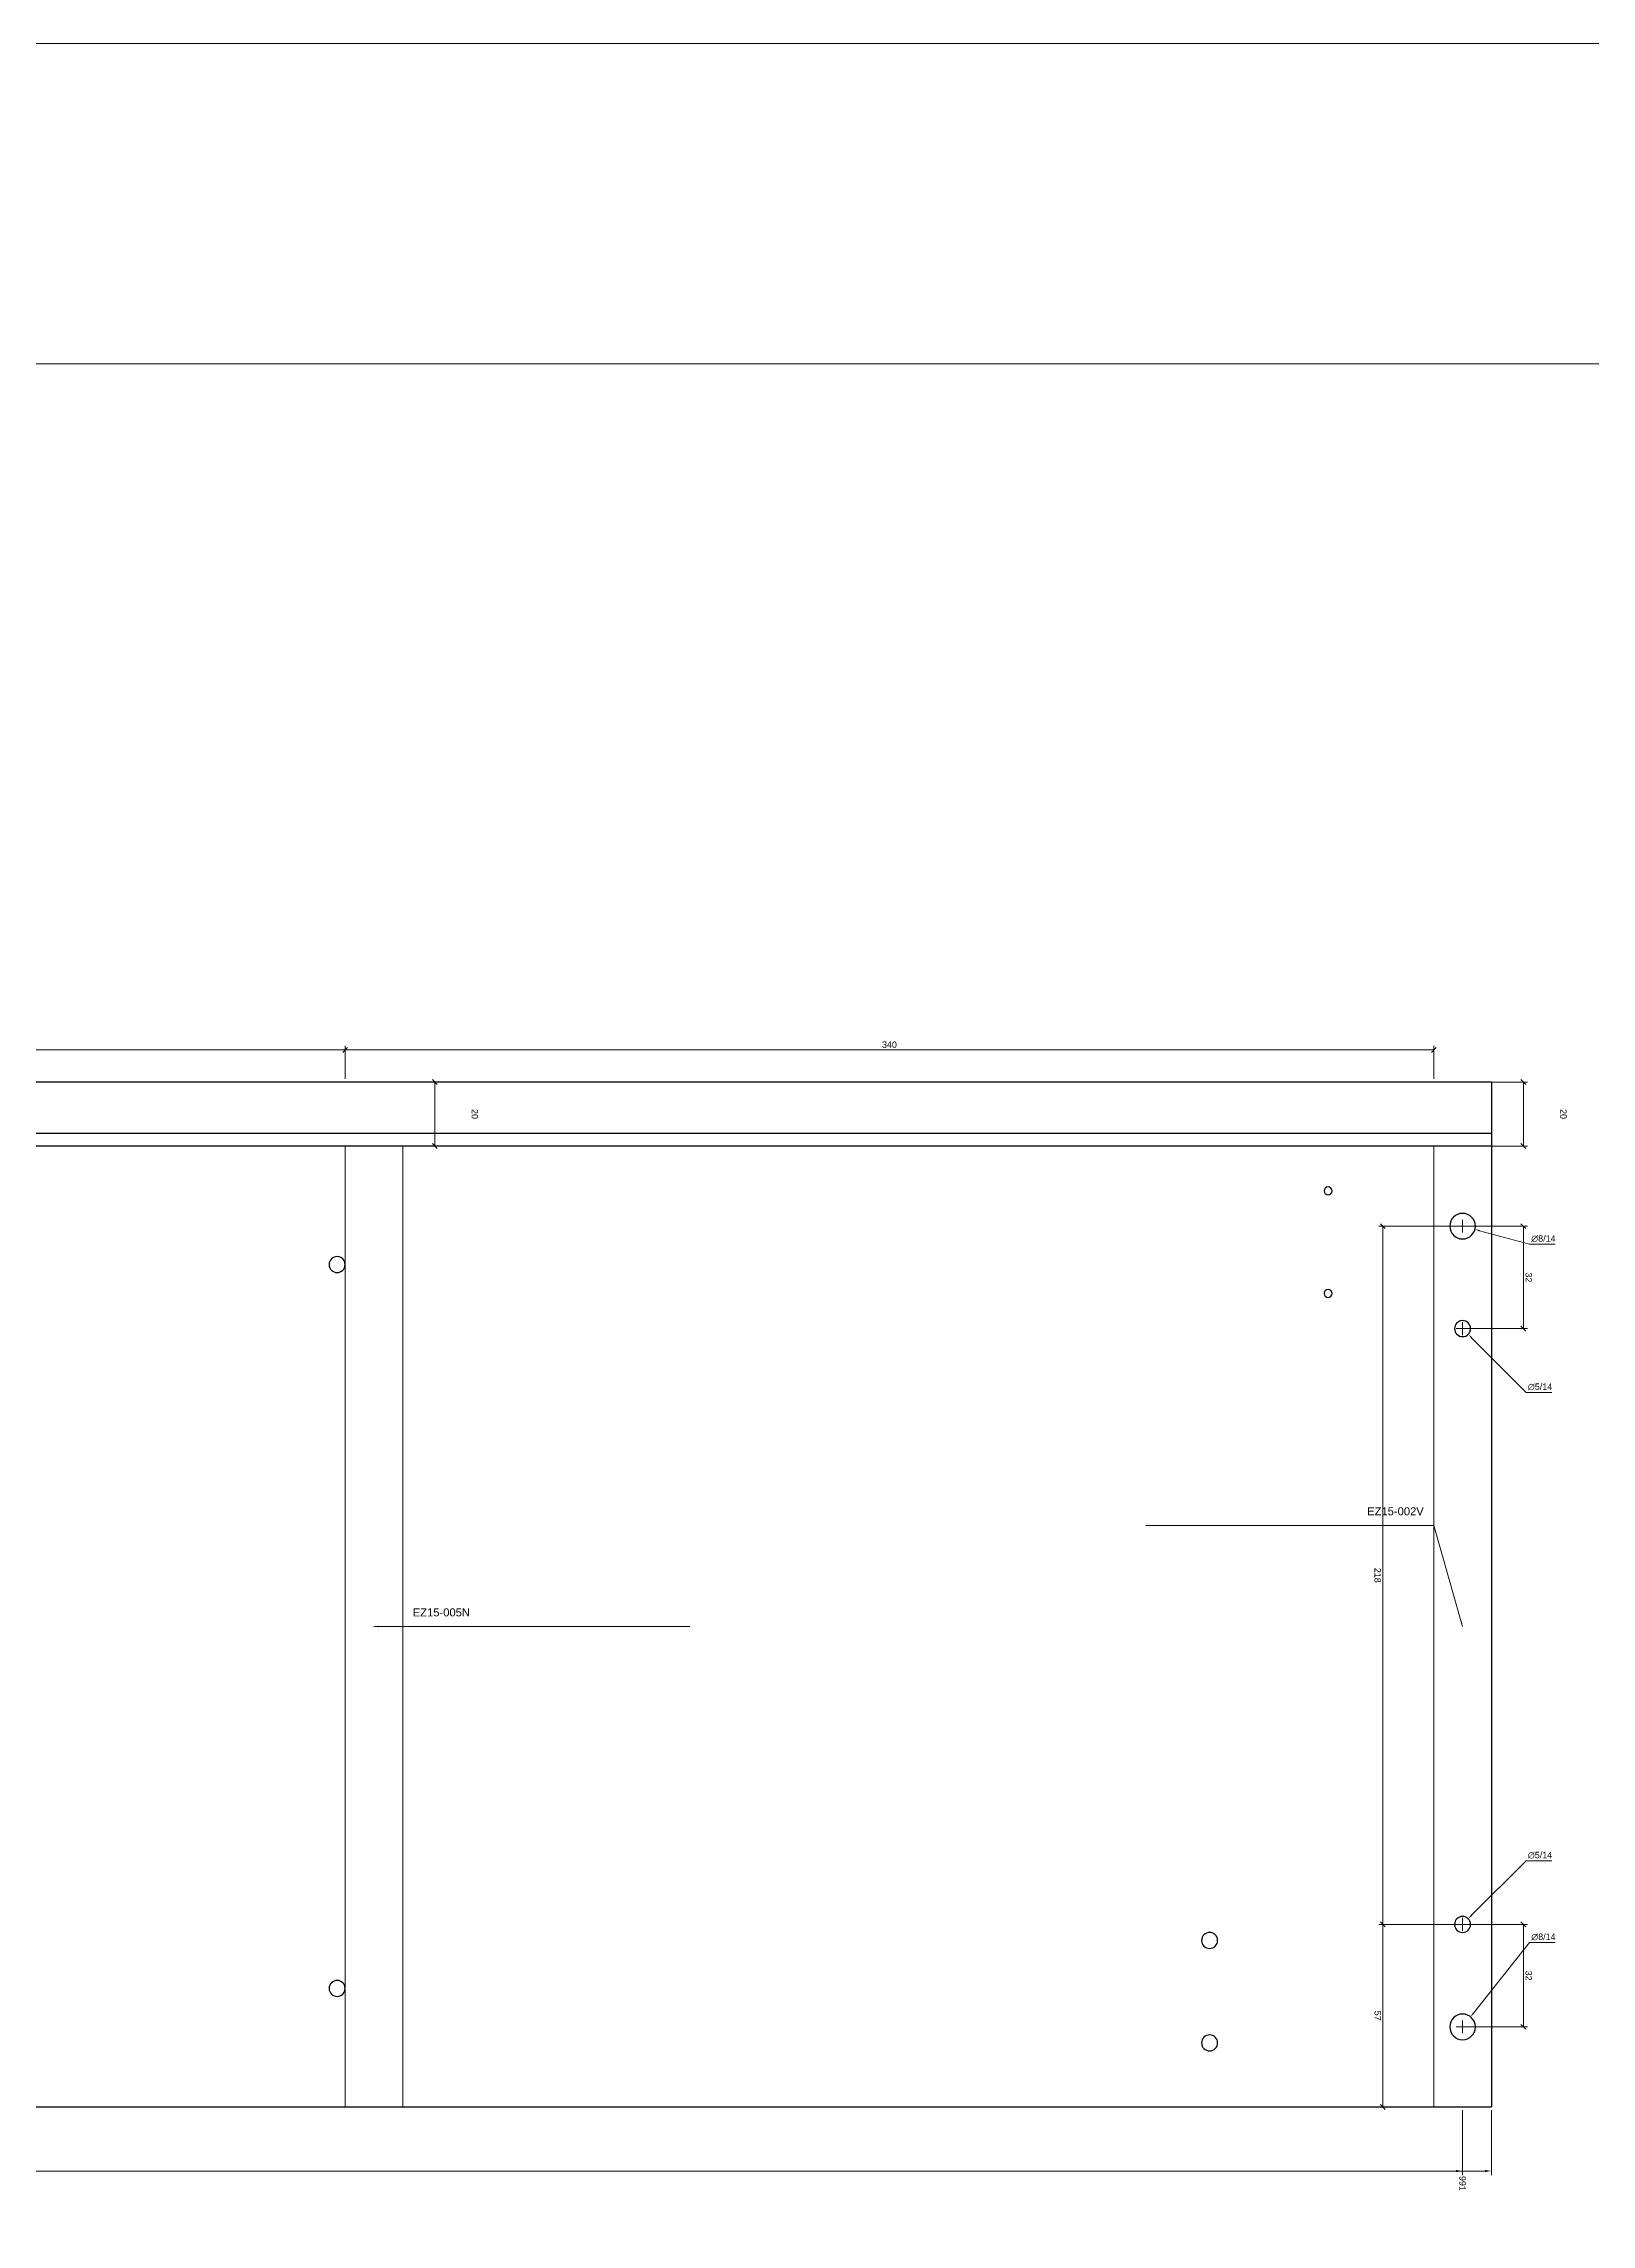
# Paper-space layout 'Right cabinet side2' of a CAD drawing. Header units: millimetres. Extents: x -4 to 1481, y -4 to 1046.
# Drawn here: x 739 to 1222, y 365 to 1046 of the extents above; entities that cross this region are included whole.
import ezdxf

# ---------------------------------------------------------------- set-up
doc = ezdxf.new("R2010")
doc.units = ezdxf.units.MM
doc.layers.get('0').update_dxf_attribs({"true_color": 0xc2c2ced6})
for name, color, linetype, true_color in [('New project_cabinet-001_Right cabinet side_Machining group1_View from above', 1, 'Continuous', 0xc2ff0000), ('New project_cabinet-001_Right cabinet side_Machining group_View from above', 1, 'Continuous', 0xc2ff0000), ('New project_cabinet-001_Right cabinet side_View from above', 1, 'Continuous', 0xc2ff0000)]:
    doc.layers.add(name, color=color, linetype=linetype, true_color=true_color)
doc.layers.add('TitleBlock', color=7, linetype='Continuous')
doc.styles.add('Beschriftung', font='arial.ttf')
doc.styles.add('Blum_Dimension', font='arial.ttf', dxfattribs={"height": 2})
doc.dimstyles.new('Blum_Chain', dxfattribs={"dimtxt": 2, "dimasz": 2, "dimexe": 1.25, "dimexo": 1, "dimtad": 0, "dimjust": 4, "dimtih": 1, "dimtoh": 1, "dimtxsty": 'Blum_Dimension', "dimblk1": 'DOTSMALL', "dimsah": 1, "dimcen": 2, "dimadec": 0, "dimazin": 2, "dimtfac": 1, "dimtix": 1, "dimtmove": 0, "dimatfit": 3, "dimldrblk": 'OBLIQUE', "dimfxl": 1, "dimlwd": 5, "dimlwe": 5, "dimarcsym": 0})
doc.dimstyles.new('Blum_Default', dxfattribs={"dimtxt": 2, "dimasz": 1.5, "dimexe": 1.25, "dimexo": 1, "dimtad": 1, "dimtxsty": 'Blum_Dimension', "dimblk": 'OBLIQUE', "dimcen": 2, "dimadec": 0, "dimazin": 2, "dimtfac": 1, "dimtix": 1, "dimtmove": 0, "dimatfit": 3, "dimfxl": 1, "dimlwd": 5, "dimlwe": 5, "dimarcsym": 0})
doc.dimstyles.new('Blum_Default$4', dxfattribs={"dimtxt": 2, "dimasz": 1.5, "dimexe": 1.25, "dimexo": 1, "dimtad": 1, "dimtih": 1, "dimtoh": 1, "dimtxsty": 'Blum_Dimension', "dimblk1": 'OBLIQUE', "dimsah": 1, "dimcen": 2, "dimadec": 0, "dimazin": 2, "dimtfac": 1, "dimtofl": 0, "dimtmove": 0, "dimatfit": 3, "dimfxl": 1, "dimlwd": 5, "dimlwe": 5, "dimarcsym": 0})

# ---------------------------------------------------------------- blocks, each defined once
blk = doc.blocks.new('TitleBlock_Right cabinet side2')
at = {"layer": 'TitleBlock', "lineweight": 0}
for points in [[(-0.79, -0.79, 0), (-0.79, 209.21, 0), (296.21, 209.21, 0), (296.21, -0.79, 0)], [(9.21, 9.21, 0), (9.21, 189.21, 0), (286.21, 189.21, 0), (286.21, 9.21, 0)]]:
    blk.add_polyline3d(points, close=True, dxfattribs=at)
blk = doc.blocks.new('_DotSmall')
at = {"color": 0, "linetype": 'ByBlock', "const_width": 0.5}
blk.add_lwpolyline([(-0.0625, 0, 1), (0.0625, 0, 1)], format="xyb", close=True, dxfattribs=at)
blk = doc.blocks.new('*D379')
at = {"layer": 'Defpoints', "color": 0, "lineweight": 0}
for p in [(190.71, 401.83), (1181.71, 401.83), (1181.71, 381.83)]:
    blk.add_point(p, dxfattribs=at)
at = {"layer": 'New project_cabinet-001_Right cabinet side_View from above', "color": 0, "lineweight": 5}
for p, q in [((190.71, 400.83), (190.71, 380.58)), ((1181.71, 400.83), (1181.71, 380.58)), ((190.71, 381.83), (1179.71, 381.83))]:
    blk.add_line(p, q, dxfattribs=at)
at = {"layer": 'New project_cabinet-001_Right cabinet side_View from above', "color": 0, "lineweight": 0}
blk.add_solid([(1179.71, 381.49), (1179.71, 382.16), (1181.71, 381.83)], dxfattribs=at)
at = {"layer": 'New project_cabinet-001_Right cabinet side_View from above', "color": 0, "lineweight": 5, "xscale": 2, "yscale": 2, "zscale": 2, "rotation": 180}
blk.add_blockref('_DotSmall', (190.71, 381.83), dxfattribs=at)
at = {"layer": 'New project_cabinet-001_Right cabinet side_View from above', "color": 0, "lineweight": 0, "insert": (1181.71, 377.94), "char_height": 2, "attachment_point": 5, "rotation": 270, "style": 'Blum_Dimension'}
blk.add_mtext('991', dxfattribs=at)
blk = doc.blocks.new('_Oblique')
at = {"color": 0, "linetype": 'ByBlock', "lineweight": -2}
blk.add_line((-0.5, -0.5), (0.5, 0.5), dxfattribs=at)
blk = doc.blocks.new('*D382')
at = {"layer": 'Defpoints', "color": 0, "lineweight": 0}
for p in [(190.71, 401.83), (1190.71, 401.83), (1190.71, 381.83)]:
    blk.add_point(p, dxfattribs=at)
at = {"layer": 'New project_cabinet-001_Right cabinet side_View from above', "color": 0, "lineweight": 5}
for p, q in [((190.71, 400.83), (190.71, 380.58)), ((1190.71, 400.83), (1190.71, 380.58)), ((190.71, 381.83), (1188.71, 381.83))]:
    blk.add_line(p, q, dxfattribs=at)
at = {"layer": 'New project_cabinet-001_Right cabinet side_View from above', "color": 0, "lineweight": 0}
blk.add_solid([(1188.71, 381.49), (1188.71, 382.16), (1190.71, 381.83)], dxfattribs=at)
at = {"layer": 'New project_cabinet-001_Right cabinet side_View from above', "color": 0, "lineweight": 5, "xscale": 2, "yscale": 2, "zscale": 2, "rotation": 180}
blk.add_blockref('_DotSmall', (190.71, 381.83), dxfattribs=at)
at = {"layer": 'New project_cabinet-001_Right cabinet side_View from above', "color": 0, "lineweight": 0, "insert": (1190.71, 331.83), "char_height": 2, "attachment_point": 5, "rotation": 270, "style": 'Blum_Dimension'}
blk.add_mtext('1000', dxfattribs=at)
blk = doc.blocks.new('*D400')
at = {"layer": 'Defpoints', "color": 0, "lineweight": 0}
for p in [(832.71, 721.83), (860.71, 721.83), (832.71, 701.83)]:
    blk.add_point(p, dxfattribs=at)
at = {"layer": 'New project_cabinet-001_Right cabinet side_View from above', "color": 0, "lineweight": 5}
for p, q in [((833.71, 721.83), (861.96, 721.83)), ((860.71, 701.83), (860.71, 721.83)), ((833.71, 701.83), (861.96, 701.83))]:
    blk.add_line(p, q, dxfattribs=at)
at = {"layer": 'New project_cabinet-001_Right cabinet side_View from above', "color": 0, "lineweight": 5, "xscale": 1.5, "yscale": 1.5, "zscale": 1.5}
for p, rotation in [((860.71, 721.83), 90), ((860.71, 701.83), 270)]:
    blk.add_blockref('_Oblique', p, dxfattribs=dict(at, rotation=rotation))
at = {"layer": 'New project_cabinet-001_Right cabinet side_View from above', "color": 0, "lineweight": 0, "insert": (873.21, 711.83), "char_height": 2, "attachment_point": 5, "rotation": 270, "style": 'Blum_Dimension'}
blk.add_mtext('20', dxfattribs=at)
blk = doc.blocks.new('*D403')
at = {"layer": 'Defpoints', "color": 0, "lineweight": 0}
for p in [(1156.84, 458.83), (1181.71, 458.83), (1181.71, 401.83)]:
    blk.add_point(p, dxfattribs=at)
at = {"layer": 'New project_cabinet-001_Right cabinet side_View from above', "color": 0, "lineweight": 5}
for p, q in [((1180.71, 458.83), (1155.59, 458.83)), ((1156.84, 401.83), (1156.84, 458.83)), ((1180.71, 401.83), (1155.59, 401.83))]:
    blk.add_line(p, q, dxfattribs=at)
at = {"layer": 'New project_cabinet-001_Right cabinet side_View from above', "color": 0, "lineweight": 5, "xscale": 1.5, "yscale": 1.5, "zscale": 1.5}
for p, rotation in [((1156.84, 458.83), 90), ((1156.84, 401.83), 270)]:
    blk.add_blockref('_Oblique', p, dxfattribs=dict(at, rotation=rotation))
at = {"layer": 'New project_cabinet-001_Right cabinet side_View from above', "color": 0, "lineweight": 0, "insert": (1155.2, 430.33), "char_height": 2, "attachment_point": 5, "rotation": 270, "style": 'Blum_Dimension'}
blk.add_mtext('57', dxfattribs=at)
blk = doc.blocks.new('*D406')
at = {"layer": 'Defpoints', "color": 0, "lineweight": 0}
for p in [(1156.84, 676.83), (1181.71, 676.83), (1181.71, 458.83)]:
    blk.add_point(p, dxfattribs=at)
at = {"layer": 'New project_cabinet-001_Right cabinet side_View from above', "color": 0, "lineweight": 5}
for p, q in [((1180.71, 676.83), (1155.59, 676.83)), ((1156.84, 458.83), (1156.84, 676.83)), ((1180.71, 458.83), (1155.59, 458.83))]:
    blk.add_line(p, q, dxfattribs=at)
at = {"layer": 'New project_cabinet-001_Right cabinet side_View from above', "color": 0, "lineweight": 5, "xscale": 1.5, "yscale": 1.5, "zscale": 1.5}
for p, rotation in [((1156.84, 676.83), 90), ((1156.84, 458.83), 270)]:
    blk.add_blockref('_Oblique', p, dxfattribs=dict(at, rotation=rotation))
at = {"layer": 'New project_cabinet-001_Right cabinet side_View from above', "color": 0, "lineweight": 0, "insert": (1155.19, 567.83), "char_height": 2, "attachment_point": 5, "rotation": 270, "style": 'Blum_Dimension'}
blk.add_mtext('218', dxfattribs=at)
blk = doc.blocks.new('*D409')
at = {"layer": 'Defpoints', "color": 0, "lineweight": 0}
for p in [(1181.71, 458.83), (1200.71, 458.83), (1181.71, 426.83)]:
    blk.add_point(p, dxfattribs=at)
at = {"layer": 'New project_cabinet-001_Right cabinet side_View from above', "color": 0, "lineweight": 5}
for p, q in [((1182.71, 458.83), (1201.96, 458.83)), ((1200.71, 426.83), (1200.71, 458.83)), ((1182.71, 426.83), (1201.96, 426.83))]:
    blk.add_line(p, q, dxfattribs=at)
at = {"layer": 'New project_cabinet-001_Right cabinet side_View from above', "color": 0, "lineweight": 5, "xscale": 1.5, "yscale": 1.5, "zscale": 1.5}
for p, rotation in [((1200.71, 458.83), 90), ((1200.71, 426.83), 270)]:
    blk.add_blockref('_Oblique', p, dxfattribs=dict(at, rotation=rotation))
at = {"layer": 'New project_cabinet-001_Right cabinet side_View from above', "color": 0, "lineweight": 0, "insert": (1202.36, 442.83), "char_height": 2, "attachment_point": 5, "rotation": 270, "style": 'Blum_Dimension'}
blk.add_mtext('32', dxfattribs=at)
blk = doc.blocks.new('*D412')
at = {"layer": 'Defpoints', "color": 0, "lineweight": 0}
for p in [(1181.71, 676.83), (1200.71, 676.83), (1181.71, 644.83)]:
    blk.add_point(p, dxfattribs=at)
at = {"layer": 'New project_cabinet-001_Right cabinet side_View from above', "color": 0, "lineweight": 5}
for p, q in [((1182.71, 676.83), (1201.96, 676.83)), ((1200.71, 644.83), (1200.71, 676.83)), ((1182.71, 644.83), (1201.96, 644.83))]:
    blk.add_line(p, q, dxfattribs=at)
at = {"layer": 'New project_cabinet-001_Right cabinet side_View from above', "color": 0, "lineweight": 5, "xscale": 1.5, "yscale": 1.5, "zscale": 1.5}
for p, rotation in [((1200.71, 676.83), 90), ((1200.71, 644.83), 270)]:
    blk.add_blockref('_Oblique', p, dxfattribs=dict(at, rotation=rotation))
at = {"layer": 'New project_cabinet-001_Right cabinet side_View from above', "color": 0, "lineweight": 0, "insert": (1202.36, 660.83), "char_height": 2, "attachment_point": 5, "rotation": 270, "style": 'Blum_Dimension'}
blk.add_mtext('32', dxfattribs=at)
blk = doc.blocks.new('*D415')
at = {"layer": 'Defpoints', "color": 0, "lineweight": 0}
for p in [(1172.71, 721.83), (1200.71, 721.83), (1172.71, 701.83)]:
    blk.add_point(p, dxfattribs=at)
at = {"layer": 'New project_cabinet-001_Right cabinet side_View from above', "color": 0, "lineweight": 5}
for p, q in [((1173.71, 721.83), (1201.96, 721.83)), ((1200.71, 701.83), (1200.71, 721.83)), ((1173.71, 701.83), (1201.96, 701.83))]:
    blk.add_line(p, q, dxfattribs=at)
at = {"layer": 'New project_cabinet-001_Right cabinet side_View from above', "color": 0, "lineweight": 5, "xscale": 1.5, "yscale": 1.5, "zscale": 1.5}
for p, rotation in [((1200.71, 721.83), 90), ((1200.71, 701.83), 270)]:
    blk.add_blockref('_Oblique', p, dxfattribs=dict(at, rotation=rotation))
at = {"layer": 'New project_cabinet-001_Right cabinet side_View from above', "color": 0, "lineweight": 0, "insert": (1213.21, 711.83), "char_height": 2, "attachment_point": 5, "rotation": 270, "style": 'Blum_Dimension'}
blk.add_mtext('20', dxfattribs=at)
blk = doc.blocks.new('*D421')
at = {"layer": 'Defpoints', "color": 0, "lineweight": 0}
for p in [(832.71, 731.83), (519.71, 721.83), (832.71, 721.83)]:
    blk.add_point(p, dxfattribs=at)
at = {"layer": 'New project_cabinet-001_Right cabinet side_View from above', "color": 0, "lineweight": 5}
for p, q in [((519.71, 722.83), (519.71, 733.08)), ((519.71, 731.83), (832.71, 731.83)), ((832.71, 722.83), (832.71, 733.08))]:
    blk.add_line(p, q, dxfattribs=at)
at = {"layer": 'New project_cabinet-001_Right cabinet side_View from above', "color": 0, "lineweight": 5, "xscale": 1.5, "yscale": 1.5, "zscale": 1.5, "rotation": 180}
blk.add_blockref('_Oblique', (519.71, 731.83), dxfattribs=at)
at = {"layer": 'New project_cabinet-001_Right cabinet side_View from above', "color": 0, "lineweight": 5, "xscale": 1.5, "yscale": 1.5, "zscale": 1.5}
blk.add_blockref('_Oblique', (832.71, 731.83), dxfattribs=at)
at = {"layer": 'New project_cabinet-001_Right cabinet side_View from above', "color": 0, "lineweight": 0, "insert": (676.21, 733.47), "char_height": 2, "attachment_point": 5, "style": 'Blum_Dimension'}
blk.add_mtext('313', dxfattribs=at)
blk = doc.blocks.new('*D424')
at = {"layer": 'Defpoints', "color": 0, "lineweight": 0}
for p in [(1172.71, 731.83), (832.71, 721.83), (1172.71, 721.83)]:
    blk.add_point(p, dxfattribs=at)
at = {"layer": 'New project_cabinet-001_Right cabinet side_View from above', "color": 0, "lineweight": 5}
for p, q in [((832.71, 722.83), (832.71, 733.08)), ((832.71, 731.83), (1172.71, 731.83)), ((1172.71, 722.83), (1172.71, 733.08))]:
    blk.add_line(p, q, dxfattribs=at)
at = {"layer": 'New project_cabinet-001_Right cabinet side_View from above', "color": 0, "lineweight": 5, "xscale": 1.5, "yscale": 1.5, "zscale": 1.5, "rotation": 180}
blk.add_blockref('_Oblique', (832.71, 731.83), dxfattribs=at)
at = {"layer": 'New project_cabinet-001_Right cabinet side_View from above', "color": 0, "lineweight": 5, "xscale": 1.5, "yscale": 1.5, "zscale": 1.5}
blk.add_blockref('_Oblique', (1172.71, 731.83), dxfattribs=at)
at = {"layer": 'New project_cabinet-001_Right cabinet side_View from above', "color": 0, "lineweight": 0, "insert": (1002.71, 733.47), "char_height": 2, "attachment_point": 5, "style": 'Blum_Dimension'}
blk.add_mtext('340', dxfattribs=at)
blk = doc.blocks.new('*D427')
at = {"layer": 'Defpoints', "color": 0, "lineweight": 0}
for p in [(1184.2, 429.96), (1179.23, 423.7)]:
    blk.add_point(p, dxfattribs=at)
at = {"layer": 'New project_cabinet-001_Right cabinet side_Machining group_View from above', "color": 0, "lineweight": 5}
for p, q in [((1202.66, 453.2), (1185.13, 431.13)), ((1210.65, 453.2), (1202.66, 453.2)), ((1179.71, 426.83), (1183.71, 426.83)), ((1181.71, 424.83), (1181.71, 428.83))]:
    blk.add_line(p, q, dxfattribs=at)
at = {"layer": 'New project_cabinet-001_Right cabinet side_Machining group_View from above', "color": 0, "lineweight": 0}
blk.add_solid([(1184.94, 431.29), (1185.33, 430.98), (1184.2, 429.96)], dxfattribs=at)
at = {"layer": 'New project_cabinet-001_Right cabinet side_Machining group_View from above', "color": 0, "lineweight": 0, "insert": (1206.97, 454.9), "char_height": 2, "attachment_point": 5, "style": 'Blum_Dimension'}
blk.add_mtext('∅8/14', dxfattribs=at)
blk = doc.blocks.new('*D430')
at = {"layer": 'Defpoints', "color": 0, "lineweight": 0}
for p in [(1179.95, 457.06), (1183.48, 460.6)]:
    blk.add_point(p, dxfattribs=at)
at = {"layer": 'New project_cabinet-001_Right cabinet side_Machining group_View from above', "color": 0, "lineweight": 5}
for p, q in [((1201.6, 478.72), (1184.54, 461.66)), ((1209.59, 478.72), (1201.6, 478.72)), ((1179.71, 458.83), (1183.71, 458.83)), ((1181.71, 456.83), (1181.71, 460.83))]:
    blk.add_line(p, q, dxfattribs=at)
at = {"layer": 'New project_cabinet-001_Right cabinet side_Machining group_View from above', "color": 0, "lineweight": 0}
blk.add_solid([(1184.37, 461.83), (1184.72, 461.48), (1183.48, 460.6)], dxfattribs=at)
at = {"layer": 'New project_cabinet-001_Right cabinet side_Machining group_View from above', "color": 0, "lineweight": 0, "insert": (1205.91, 480.42), "char_height": 2, "attachment_point": 5, "style": 'Blum_Dimension'}
blk.add_mtext('∅5/14', dxfattribs=at)
blk = doc.blocks.new('*D433')
at = {"layer": 'Defpoints', "color": 0, "lineweight": 0}
for p in [(1177.85, 677.86), (1185.58, 675.79)]:
    blk.add_point(p, dxfattribs=at)
at = {"layer": 'New project_cabinet-001_Right cabinet side_Machining group1_View from above', "color": 0, "lineweight": 5}
for p, q in [((1179.71, 676.83), (1183.71, 676.83)), ((1181.71, 674.83), (1181.71, 678.83)), ((1202.66, 671.2), (1187.03, 675.4)), ((1210.65, 671.2), (1202.66, 671.2))]:
    blk.add_line(p, q, dxfattribs=at)
at = {"layer": 'New project_cabinet-001_Right cabinet side_Machining group1_View from above', "color": 0, "lineweight": 0}
blk.add_solid([(1187.09, 675.64), (1186.96, 675.16), (1185.58, 675.79)], dxfattribs=at)
at = {"layer": 'New project_cabinet-001_Right cabinet side_Machining group1_View from above', "color": 0, "lineweight": 0, "insert": (1206.97, 672.9), "char_height": 2, "attachment_point": 5, "style": 'Blum_Dimension'}
blk.add_mtext('∅8/14', dxfattribs=at)
blk = doc.blocks.new('*D436')
at = {"layer": 'Defpoints', "color": 0, "lineweight": 0}
for p in [(1179.95, 646.6), (1183.48, 643.06)]:
    blk.add_point(p, dxfattribs=at)
at = {"layer": 'New project_cabinet-001_Right cabinet side_Machining group1_View from above', "color": 0, "lineweight": 5}
for p, q in [((1181.71, 642.83), (1181.71, 646.83)), ((1179.71, 644.83), (1183.71, 644.83)), ((1201.6, 624.94), (1184.54, 642)), ((1209.59, 624.94), (1201.6, 624.94))]:
    blk.add_line(p, q, dxfattribs=at)
at = {"layer": 'New project_cabinet-001_Right cabinet side_Machining group1_View from above', "color": 0, "lineweight": 0}
blk.add_solid([(1184.72, 642.18), (1184.37, 641.82), (1183.48, 643.06)], dxfattribs=at)
at = {"layer": 'New project_cabinet-001_Right cabinet side_Machining group1_View from above', "color": 0, "lineweight": 0, "insert": (1205.91, 626.64), "char_height": 2, "attachment_point": 5, "style": 'Blum_Dimension'}
blk.add_mtext('∅5/14', dxfattribs=at)

psp = doc.layouts.new('Right cabinet side2')

# ---------------------------------------------------------------- linework, layer by layer
at = {"linetype": 'Continuous', "lineweight": 30}
for p, q in [((1190.714, 721.828), (190.714, 721.828)), ((1190.714, 721.828), (1190.714, 705.828)), ((190.714, 705.828), (1190.714, 705.828)), ((1190.714, 701.828), (190.714, 701.828)), ((1190.714, 705.828), (1190.714, 701.828)), ((1190.714, 701.828), (1190.714, 401.828)), ((190.714, 401.828), (1190.714, 401.828))]:
    psp.add_line(p, q, dxfattribs=at)
at = {"linetype": 'Continuous', "lineweight": 5}
for p, q in [((832.714, 701.828), (832.714, 401.828)), ((850.714, 701.828), (832.714, 701.828)), ((850.714, 401.828), (850.714, 701.828)), ((1172.714, 401.828), (1172.714, 701.828)), ((1172.714, 701.828), (1190.714, 701.828)), ((1190.714, 701.828), (1190.714, 401.828)), ((850.714, 401.828), (832.714, 401.828)), ((1172.714, 401.828), (1190.714, 401.828))]:
    psp.add_line(p, q, dxfattribs=at)
at = {"linetype": 'Continuous', "lineweight": 30, "extrusion": (0, 0, -1)}
for centre, radius in [((-1139.714, 687.828), 1.25), ((-1181.714, 676.828), 4), ((-830.214, 664.828), 2.5), ((-1139.714, 655.828), 1.25), ((-1181.714, 644.828), 2.5), ((-1102.714, 453.828), 2.5), ((-1181.714, 458.828), 2.5), ((-830.214, 438.828), 2.5), ((-1181.714, 426.828), 4), ((-1102.714, 421.828), 2.5)]:
    psp.add_circle(centre, radius, dxfattribs=at)

# ---------------------------------------------------------------- block references
at = {"lineweight": 0, "xscale": 5, "yscale": 5, "zscale": 5}
psp.add_blockref('TitleBlock_Right cabinet side2', (0, 0), dxfattribs=at)

# ---------------------------------------------------------------- texts
at = {"lineweight": 0, "char_height": 2.5, "style": 'Beschriftung'}
for s, insert, attachment_point in [('EZ15-002V', (1169.589, 586.515), 9), ('EZ15-005N', (853.839, 554.953), 7)]:
    psp.add_mtext(s, dxfattribs=dict(at, insert=insert, attachment_point=attachment_point))

# ---------------------------------------------------------------- dimensions: what is measured, and where the dimension line sits
at = {"layer": 'New project_cabinet-001_Right cabinet side_Machining group1_View from above', "lineweight": 0}
for p1, p2, picture, middle in [((1177.851, 677.865), (1185.577, 675.79), '*D433', (1206.968, 671.203)), ((1179.946, 646.595), (1183.482, 643.06), '*D436', (1205.908, 624.94))]:
    dim = psp.add_diameter_dim_2p(p1=p1, p2=p2, dimstyle='Blum_Default$4', override={"dimscale": 0, "dimpost": '/14'}, dxfattribs=at)
    dim.commit()
    dim.dimension.update_dxf_attribs({"geometry": picture, "text_midpoint": middle, "dimtype": 163})
at = {"layer": 'New project_cabinet-001_Right cabinet side_Machining group_View from above', "lineweight": 0}
for p1, p2, picture, middle in [((1179.946, 457.06), (1183.482, 460.595), '*D430', (1205.908, 478.715)), ((1179.226, 423.695), (1184.202, 429.96), '*D427', (1206.968, 453.203))]:
    dim = psp.add_diameter_dim_2p(p1=p1, p2=p2, dimstyle='Blum_Default$4', override={"dimscale": 0, "dimpost": '/14'}, dxfattribs=at)
    dim.commit()
    dim.dimension.update_dxf_attribs({"geometry": picture, "text_midpoint": middle, "dimtype": 163})
at = {"layer": 'New project_cabinet-001_Right cabinet side_View from above', "lineweight": 0}
for base, p1, p2, dimstyle, picture, middle in [((832.714, 731.828), (519.714, 721.828), (832.714, 721.828), 'Blum_Default', '*D421', (676.214, 733.474)), ((1172.714, 731.828), (832.714, 721.828), (1172.714, 721.828), 'Blum_Default', '*D424', (1002.714, 733.474)), ((1181.714, 381.828), (190.714, 401.828), (1181.714, 401.828), 'Blum_Chain', '*D379', (1181.714, 377.936))]:
    dim = psp.add_linear_dim(base=base, p1=p1, p2=p2, dimstyle=dimstyle, override={"dimscale": 0}, dxfattribs=at)
    dim.commit()
    dim.dimension.update_dxf_attribs({"geometry": picture, "text_midpoint": middle})
for base, p1, p2, picture, middle in [((860.714, 721.828), (832.714, 701.828), (832.714, 721.828), '*D400', (873.214, 711.828)), ((1200.714, 721.828), (1172.714, 701.828), (1172.714, 721.828), '*D415', (1213.214, 711.828))]:
    dim = psp.add_linear_dim(base=base, p1=p1, p2=p2, angle=90, dimstyle='Blum_Default', override={"dimscale": 0, "dimtmove": 2}, dxfattribs=at)
    dim.commit()
    dim.dimension.update_dxf_attribs({"geometry": picture, "text_midpoint": middle, "dimtype": 160})
for base, p1, p2, override, picture, middle in [((1156.839, 676.828), (1181.714, 458.828), (1181.714, 676.828), {"dimscale": 0, "dimtad": 4}, '*D406', (1155.193, 567.828)), ((1200.714, 676.828), (1181.714, 644.828), (1181.714, 676.828), {"dimscale": 0}, '*D412', (1202.361, 660.828)), ((1156.839, 458.828), (1181.714, 401.828), (1181.714, 458.828), {"dimscale": 0, "dimtad": 4}, '*D403', (1155.197, 430.328)), ((1200.714, 458.828), (1181.714, 426.828), (1181.714, 458.828), {"dimscale": 0}, '*D409', (1202.361, 442.828))]:
    dim = psp.add_linear_dim(base=base, p1=p1, p2=p2, angle=90, dimstyle='Blum_Default', override=override, dxfattribs=at)
    dim.commit()
    dim.dimension.update_dxf_attribs({"geometry": picture, "text_midpoint": middle})
dim = psp.add_linear_dim(base=(1190.714, 381.828), p1=(190.714, 401.828), p2=(1190.714, 401.828), dimstyle='Blum_Chain', override={"dimscale": 0, "dimtmove": 2}, dxfattribs=at)
dim.commit()
dim.dimension.update_dxf_attribs({"geometry": '*D382', "text_midpoint": (1190.714, 331.828), "dimtype": 160, "text_rotation": 90})

# ---------------------------------------------------------------- leaders
at = {"lineweight": 0}
for points in [[(1181.714, 551.828), (1172.714, 583.39), (1082.771, 583.39)], [(841.714, 551.828), (940.324, 551.828)]]:
    psp.add_leader(points, dimstyle='Blum_Default', override={"dimscale": 0}, dxfattribs=at)

doc.saveas('drawing.dxf')
